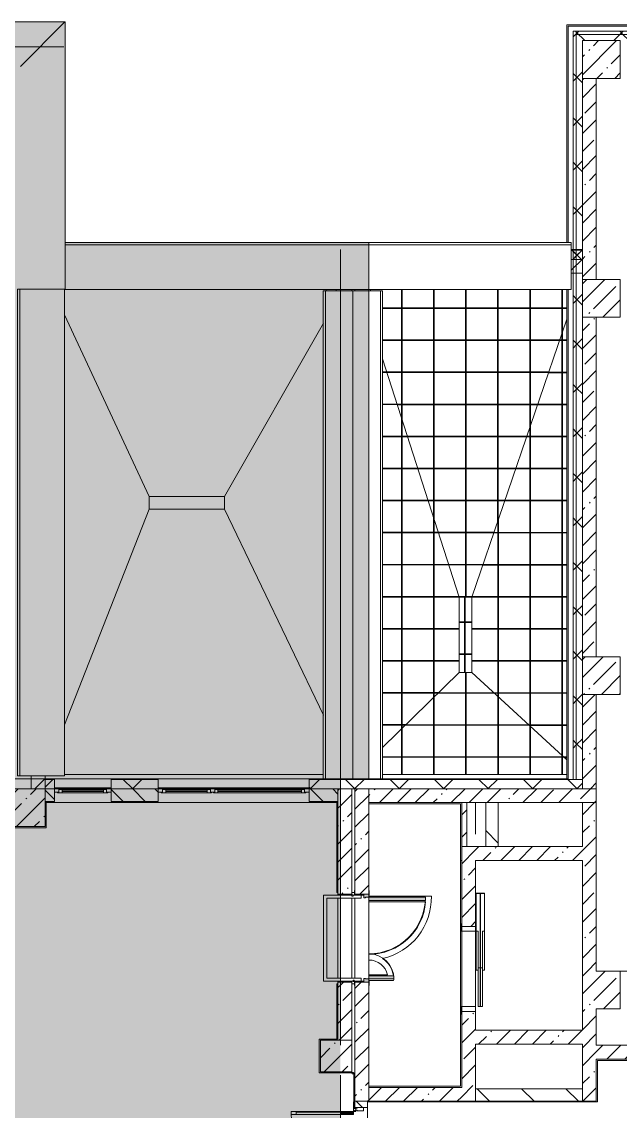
# Model space of a CAD drawing. Header units: millimetres. Extents: x -5426 to 189269, y -8553 to 29000.
# Drawn here: x 95499 to 105019, y 10072 to 27400 of the extents above; entities that cross this region are included whole.
import ezdxf

# ---------------------------------------------------------------- set-up
doc = ezdxf.new("R2010")
doc.units = ezdxf.units.MM
doc.linetypes.add('200_ШТРИХ__ш1_п0_6_', pattern=[800, 500, -300])
doc.linetypes.add('Осевая', pattern=[3175, 635, -476.25, 1587.5, -476.25])
for name, color, linetype, lineweight in [('A-DETL-18', 7, 'Continuous', 5), ('A-DETL-MBND-1', 7, '200_ШТРИХ__ш1_п0_6_', 9), ('A-GENM', 7, 'Continuous', 5), ('A-GLAZ-CWMG-2', 7, 'Continuous', 5), ('A-ROOF', 7, 'Continuous', 5), ('A-ROOF-PATT', 7, 'Continuous', 5), ('A-WALL', 7, 'Continuous', 9), ('A-WALL-5', 7, 'Continuous', 5), ('I-WALL-20', 7, 'Continuous', 5), ('S-COLS-2', 7, 'Continuous', 5), ('Оси', 7, 'Continuous', 9), ('Оси-2', 7, 'Осевая', 9)]:
    doc.layers.add(name, color=color, linetype=linetype, lineweight=lineweight)
doc.layers.add('A-DETL-GENF-3', color=7, linetype='Continuous', lineweight=9, true_color=0xc0c0c0, transparency=0.4)
for name, color, linetype, lineweight, true_color in [('A-DETL-GENF-4', 7, 'Continuous', 5, 0xb7b7b7), ('A-DETL-GENF-5', 7, 'Continuous', 5, 0xaaaaaa), ('A-DETL-GENF-6', 7, 'Continuous', 5, 0xe2e2e2), ('A-DOOR-2', 7, 'Continuous', 5, 0xaaaaaa), ('A-DOOR-3', 7, 'Continuous', 5, 0xe2e2e2), ('A-DOOR-4', 7, 'Continuous', 5, 0xb7b7b7), ('A-DOOR-FRAM-2', 7, 'Continuous', 5, 0xe2e2e2), ('A-DOOR-FRAM-3', 7, 'Continuous', 5, 0xaaaaaa), ('A-FLOR-1', 7, 'Continuous', 5, 0xb7b7b7), ('A-FLOR-2', 7, 'Continuous', 5, 0xaaaaaa), ('A-GENM-1', 7, 'Continuous', 5, 0x737373), ('A-GLAZ-3', 7, 'Continuous', 5, 0x737373), ('A-WALL-6', 7, 'Continuous', 5, 0x737373), ('A-WALL-7', 7, 'Continuous', 9, 0x737373), ('A-WALL-8', 7, 'Continuous', 5, 0xa1a1a1), ('I-WALL-21', 7, 'Continuous', 5, 0x737373), ('S-COLS-1', 7, 'Continuous', 5, 0x737373)]:
    doc.layers.add(name, color=color, linetype=linetype, lineweight=lineweight, true_color=true_color)
pattern_1 = [(45, (62258.8, 0), (-353.5534, 353.5534), []), (135, (62258.8, 0), (-353.5534, -353.5534), [])]
pattern_2 = [(45, (62258.82, 0), (-285.123, 285.123), []), (45, (62543.95, 0), (-285.123, 285.123), [504.031, -100.806, 16.764, -84.042])]
pattern_3 = [(45, (-38240, -10950), (-285.123, 285.123), []), (45, (-37954.88, -10950), (-285.123, 285.123), [504.031, -100.806, 16.764, -84.042])]
pattern_4 = [(135, (62258.8, 0), (-353.5534, -353.5534), [])]

# ---------------------------------------------------------------- blocks, each defined once
blk = doc.blocks.new('парапет1 - парапет-18629556-3_4_1_птичка')
at = {"layer": 'A-GENM'}
blk.add_line((-2411, 27400), (33928, 27400), dxfattribs=at)
at = {"layer": 'A-GENM-1'}
for p, q in [((33926, 27398), (33219, 26691)), ((33928, 27398), (33928, 23147)), ((33928, 23147), (33920, 23147))]:
    blk.add_line(p, q, dxfattribs=at)
blk = doc.blocks.new('BSC_Колонна _Прямоугольная - 600х600-V84-3_4_1_птичка')
at = {"layer": 'S-COLS-2'}
h = blk.add_hatch(dxfattribs=at)
h.set_pattern_fill('FP_73', color=256, style=0, pattern_type=2)
h.set_pattern_definition([(45, (-42460, -26800), (-285.123, 285.123), []), (45, (-42174.88, -26800), (-285.123, 285.123), [504.031, -100.806, 16.764, -84.042])])
h.paths.add_polyline_path([(-300, -300), (300, -300), (300, 300), (-300, 300)])
for p, q in [((300, 300), (-300, 300)), ((-300, 300), (-300, -300)), ((300, -300), (300, 300)), ((-300, -300), (300, -300))]:
    blk.add_line(p, q, dxfattribs=at)
blk = doc.blocks.new('BSC_Колонна _Прямоугольная - 600х600-V89-3_4_1_птичка')
at = {"layer": 'S-COLS-2'}
h = blk.add_hatch(dxfattribs=at)
h.set_pattern_fill('FP_79', color=256, style=0, pattern_type=2)
h.set_pattern_definition([(45, (-42460, -17000), (-285.123, 285.123), []), (45, (-42174.88, -17000), (-285.123, 285.123), [504.031, -100.806, 16.764, -84.042])])
h.paths.add_polyline_path([(-300, -300), (300, -300), (300, 300), (-300, 300)])
for p, q in [((300, 300), (-300, 300)), ((-300, 300), (-300, -300)), ((300, -300), (300, 300)), ((-300, -300), (300, -300))]:
    blk.add_line(p, q, dxfattribs=at)
blk = doc.blocks.new('BSC_Колонна _Прямоугольная - 600х600-V90-3_4_1_птичка')
at = {"layer": 'S-COLS-2'}
h = blk.add_hatch(dxfattribs=at)
h.set_pattern_fill('FP_80', color=256, style=0, pattern_type=2)
h.set_pattern_definition([(45, (-42460, -23000), (-285.123, 285.123), []), (45, (-42174.88, -23000), (-285.123, 285.123), [504.031, -100.806, 16.764, -84.042])])
h.paths.add_polyline_path([(-300, -300), (300, -300), (300, 300), (-300, 300), (-300, -210)])
for p, q in [((300, 300), (-300, 300)), ((-300, 300), (-300, -300)), ((300, -300), (300, 300)), ((-300, -300), (300, -300))]:
    blk.add_line(p, q, dxfattribs=at)
blk = doc.blocks.new('BSC_Колонна _Прямоугольная - 600х600-V106-3_4_1_птичка')
at = {"layer": 'S-COLS-2'}
h = blk.add_hatch(dxfattribs=at)
h.set_pattern_fill('FP_90', color=256, style=0, pattern_type=2)
h.set_pattern_definition([(45, (-33310, -14900), (-285.123, 285.123), []), (45, (-33024.88, -14900), (-285.123, 285.123), [504.031, -100.806, 16.764, -84.042])])
h.paths.add_polyline_path([(-300, -300), (300, -300), (300, 300), (-300, 300), (-300, -208)])
at = {"layer": 'S-COLS-1'}
for p, q in [((300, 300), (-300, 300)), ((-300, 300), (-300, -300)), ((300, -300), (300, 300)), ((-300, -300), (300, -300))]:
    blk.add_line(p, q, dxfattribs=at)
blk = doc.blocks.new('110_Дверь_СКБ_2Ст - Д-2 1450x2100h_Лестничная клетка EIS60-31576737-3_4_1_птичка')
at = {"layer": 'A-DOOR-3'}
for points in [[(-588, 507), (-588, 1010), (-638, 1010), (-638, 110), (-588, 110)], [(662, 510), (612, 510), (612, 110), (662, 110)], [(712, 30), (698, 30), (698, -110), (712, -110)]]:
    blk.add_hatch(color=256, dxfattribs=at).paths.add_polyline_path(points)
h = blk.add_hatch(color=256, dxfattribs=at)
h.paths.add_polyline_path([(712, 110), (662, 110), (662, 60), (652, 60), (652, 30), (712, 30)])
h.paths.add_polyline_path([(-628, 30), (-628, 60), (-638, 60), (-638, 110), (-688, 110), (-688, 30)])
at = {"layer": 'A-DOOR-FRAM-2'}
for points in [[(-673, 110), (-673, 118), (-743, 118), (-743, 110), (-697, 110)], [(-673, 30), (-688, 30), (-688, -110), (-673, -110)], [(767, 110), (767, 118), (698, 118), (698, 110)], [(-673, -110), (-743, -110), (-743, -118), (-673, -118)], [(767, -118), (767, -110), (698, -110), (698, -118)]]:
    blk.add_hatch(color=256, dxfattribs=at).paths.add_polyline_path(points)
at = {"layer": 'A-DOOR-2'}
for p, q in [((-638, 1010), (-638, 110)), ((-588, 1010), (-638, 1010)), ((-588, 110), (-588, 1010)), ((662, 510), (612, 510)), ((612, 510), (612, 110)), ((662, 110), (662, 510)), ((-638, 110), (-588, 110)), ((612, 110), (662, 110))]:
    blk.add_line(p, q, dxfattribs=at)
for centre, radius, start, end in [((-638, 110), 900, 0, 90), ((662, 110), 400, 90, 180)]:
    blk.add_arc(centre, radius, start, end, dxfattribs=at)
at = {"layer": 'A-DOOR-FRAM-3'}
for p, q in [((-673, 118), (-743, 118)), ((-743, 118), (-743, 110)), ((-743, 110), (-673, 110)), ((-638, 110), (-688, 110)), ((-688, 110), (-688, 30)), ((-688, 30), (-628, 30)), ((-673, 30), (-688, 30)), ((-688, 30), (-688, -110)), ((-673, 110), (-673, 118)), ((-673, -110), (-673, 30)), ((-638, 60), (-638, 110)), ((-628, 60), (-638, 60)), ((-628, 30), (-628, 60)), ((662, 60), (652, 60)), ((652, 60), (652, 30)), ((652, 30), (712, 30)), ((662, 110), (662, 60)), ((712, 110), (662, 110)), ((767, 118), (698, 118)), ((698, 118), (698, 110)), ((698, 110), (767, 110)), ((712, 30), (698, 30)), ((698, 30), (698, -110)), ((712, 30), (712, 110)), ((712, -110), (712, 30)), ((767, 110), (767, 118)), ((-673, -110), (-743, -110)), ((-743, -110), (-743, -118)), ((-743, -118), (-673, -118)), ((-688, -110), (-673, -110)), ((-673, -118), (-673, -110)), ((698, -110), (712, -110)), ((767, -110), (698, -110)), ((698, -110), (698, -118)), ((698, -118), (767, -118)), ((767, -118), (767, -110))]:
    blk.add_line(p, q, dxfattribs=at)
blk = doc.blocks.new('Gfhfgtnyfz rhsirf 1 - Gfhfgtnyfz rhsirf 3-21026214-3_4_1_птичка')
at = {"layer": 'A-GENM'}
for p, q in [((38780, 23120), (38966, 23120)), ((38966, 23120), (38998, 23120)), ((38966, 15358), (38966, 23120)), ((38998, 23120), (38999, 23120)), ((38999, 15358), (38999, 23120))]:
    blk.add_line(p, q, dxfattribs=at)
at = {"layer": 'A-GENM-1'}
for p, q in [((38057, 23120), (38057, 15358)), ((38057, 23120), (38058, 23120)), ((38058, 23120), (38090, 23120)), ((38090, 23120), (38528, 23120)), ((38090, 23120), (38090, 15358)), ((38528, 23120), (38780, 23120)), ((38528, 15358), (38528, 23120))]:
    blk.add_line(p, q, dxfattribs=at)
blk = doc.blocks.new('парапет6 - парапет-21094616-3_4_1_птичка')
at = {"layer": 'A-GENM-1'}
for p, q in [((33173, 23147), (33173, 15407)), ((33173, 23147), (33174, 23147)), ((33174, 23147), (33211, 23147)), ((33211, 23147), (33920, 23147)), ((33211, 23147), (33211, 15407)), ((33920, 15407), (33920, 23147)), ((33174, 15407), (33173, 15407)), ((33211, 15407), (33174, 15407)), ((33920, 15407), (33211, 15407))]:
    blk.add_line(p, q, dxfattribs=at)
blk = doc.blocks.new('120_Окно_СКБ_1Ст - 120_Окно_СКБ_1Ст 900х2500_h_-20664874-3_4_1_птичка')
at = {"layer": 'A-GLAZ-3'}
for p, q in [((-450, -127), (-450, -57)), ((-450, -57), (-380, -57)), ((450, -57), (-450, -57)), ((-380, -127), (-450, -127)), ((-450, -127), (-400, -127)), ((-380, -127), (-400, -127)), ((-400, -127), (-400, -137)), ((-400, -137), (400, -137)), ((400, -137), (-400, -137)), ((-380, -57), (-380, -127)), ((380, -87), (-380, -87)), ((-380, -87), (-380, -127)), ((-330, -137), (-330, -87)), ((-330, -107), (330, -107)), ((330, -117), (-330, -117)), ((330, -137), (330, -87)), ((380, -127), (380, -57)), ((380, -57), (450, -57)), ((380, -127), (380, -87)), ((450, -127), (380, -127)), ((400, -127), (380, -127)), ((400, -127), (450, -127)), ((400, -137), (400, -127)), ((450, -57), (450, -127))]:
    blk.add_line(p, q, dxfattribs=at)
blk = doc.blocks.new('120_Окно_СКБ_2Ст - 120_Окно_СКБ_2Ст 2400х2500 _мал створка слева_-22817474-3_4_1_птичка')
at = {"layer": 'A-GLAZ-3'}
for p, q in [((-1130, 127), (-1200, 127)), ((-1200, 127), (-1200, 57)), ((-1200, 127), (-1150, 127)), ((-1200, 57), (-1130, 57)), ((1200, 57), (-1200, 57)), ((-1150, 127), (-1150, 137)), ((-1150, 137), (320, 137)), ((320, 137), (-1150, 137)), ((-1130, 127), (-1150, 127)), ((-1130, 57), (-1130, 127)), ((-1130, 87), (-1130, 127)), ((300, 87), (-1130, 87)), ((-1080, 137), (-1080, 87)), ((250, 117), (-1080, 117)), ((-1080, 107), (250, 107)), ((250, 137), (250, 87)), ((370, 127), (300, 127)), ((300, 127), (300, 57)), ((300, 127), (300, 87)), ((320, 127), (300, 127)), ((300, 57), (370, 57)), ((320, 137), (320, 127)), ((320, 127), (350, 127)), ((350, 127), (350, 137)), ((350, 137), (1150, 137)), ((1150, 137), (350, 137)), ((370, 127), (350, 127)), ((370, 57), (370, 127)), ((370, 87), (370, 127)), ((1130, 87), (370, 87)), ((420, 137), (420, 87)), ((1080, 117), (420, 117)), ((420, 107), (1080, 107)), ((1080, 137), (1080, 87)), ((1200, 127), (1130, 127)), ((1130, 127), (1130, 57)), ((1130, 127), (1130, 87)), ((1150, 127), (1130, 127)), ((1130, 57), (1200, 57)), ((1150, 137), (1150, 127)), ((1150, 127), (1200, 127)), ((1200, 57), (1200, 127))]:
    blk.add_line(p, q, dxfattribs=at)
blk = doc.blocks.new('BSC_Колонна _Прямоугольная - 500х500-V169-3_4_1_птичка')
at = {"layer": 'S-COLS-2'}
h = blk.add_hatch(dxfattribs=at)
h.set_pattern_fill('FP_138', color=256, style=0, pattern_type=2)
h.set_pattern_definition(pattern_3)
h.paths.add_polyline_path([(-15, -250), (70, -250), (70, 250), (-250, 250), (-250, -250)])
h = blk.add_hatch(dxfattribs=at)
h.set_pattern_fill('FP_138', color=256, style=0, pattern_type=2)
h.set_pattern_definition(pattern_3)
h.paths.add_polyline_path([(70, -250), (250, -250), (250, 250), (70, 250)])
at = {"layer": 'S-COLS-1'}
for p, q in [((70, 250), (-250, 250)), ((-250, 250), (-250, -250)), ((-250, -250), (70, -250))]:
    blk.add_line(p, q, dxfattribs=at)
at = {"layer": 'S-COLS-2'}
for p, q in [((250, 250), (70, 250)), ((250, -250), (250, 250)), ((70, -250), (250, -250))]:
    blk.add_line(p, q, dxfattribs=at)
blk = doc.blocks.new('парапет10 - парапет-22960140-3_4_1_птичка')
at = {"layer": 'A-GENM'}
for p, q in [((41980, 23888), (33928, 23888)), ((38760, 23851), (41980, 23851)), ((41980, 23888), (41980, 23887)), ((41980, 23887), (41980, 23851)), ((41980, 23851), (41980, 23142)), ((41980, 23142), (38760, 23142))]:
    blk.add_line(p, q, dxfattribs=at)
at = {"layer": 'A-GENM-1'}
for p, q in [((33928, 23851), (38760, 23851)), ((38760, 23142), (33920, 23142))]:
    blk.add_line(p, q, dxfattribs=at)
blk = doc.blocks.new('DOR_Дверь лифта - 1350х2050h-19118285-3_4_1_птичка')
at = {"layer": 'A-DOOR-2'}
for p, q in [((-600, 125), (-720, 125)), ((-720, 125), (-720, 110)), ((-720, 110), (-600, 110)), ((-675, 110), (-675, -110)), ((-600, 110), (-675, 110)), ((-600, 110), (-600, 125)), ((600, 110), (-600, 110)), ((-600, 110), (-600, -110)), ((720, 125), (600, 125)), ((600, 125), (600, 110)), ((600, -110), (600, 110)), ((675, 110), (600, 110)), ((600, 110), (720, 110)), ((675, -110), (675, 110)), ((720, 110), (720, 125)), ((-675, -110), (-600, -110)), ((-600, -110), (600, -110)), ((-600, -150), (-600, -180)), ((20, -150), (-600, -150)), ((-20, -120), (-20, -150)), ((600, -120), (-20, -120)), ((-20, -150), (600, -150)), ((20, -180), (20, -150)), ((600, -110), (675, -110)), ((600, -150), (600, -120)), ((-600, -180), (20, -180)), ((-600, -190), (-600, -220)), ((20, -190), (-600, -190)), ((-600, -220), (20, -220)), ((-20, -220), (-20, -250)), ((600, -220), (-20, -220)), ((-20, -250), (600, -250)), ((20, -220), (20, -190)), ((600, -250), (600, -220))]:
    blk.add_line(p, q, dxfattribs=at)
at = {"layer": 'A-DOOR-FRAM-3'}
for p, q in [((600, -117), (600, -120)), ((1203, -117), (600, -117)), ((600, -120), (1200, -120)), ((1200, -120), (1200, -180)), ((1203, -183), (1203, -117)), ((1200, -180), (20, -180)), ((20, -180), (20, -183)), ((20, -183), (1203, -183)), ((1203, -187), (20, -187)), ((20, -187), (20, -190)), ((20, -190), (1200, -190)), ((600, -250), (600, -253)), ((1200, -250), (600, -250)), ((600, -253), (1203, -253)), ((1200, -190), (1200, -250)), ((1203, -253), (1203, -187))]:
    blk.add_line(p, q, dxfattribs=at)
blk = doc.blocks.new('Дверь_Витражная_остекление_ - ДВН_ДАО_Главный вход_1800 в свету 5-32258809-3_4_1_птичка')
at = {"layer": 'A-DETL-GENF-6'}
for points in [[(-948, -20), (-993, -20), (-992, -226), (-948, -226)], [(1043, -20), (997, -20), (997, -226), (1043, -226)], [(-948, -1013), (-948, -226), (-993, -226), (-993, -1013)], [(1043, -311), (1043, -226), (997, -226), (997, -1013), (1043, -1013)]]:
    blk.add_hatch(color=256, dxfattribs=at).paths.add_polyline_path(points)
at = {"layer": 'A-DETL-GENF-4'}
for p, q in [((-993, -1013), (-993, -226)), ((-993, -226), (-993, -1013)), ((-983, -933), (-983, -226)), ((-948, -1013), (-948, -226)), ((-948, -1013), (-948, -226)), ((989, -933), (989, -226)), ((997, -1013), (997, -226)), ((997, -226), (997, -1013)), ((1033, -933), (1033, -226)), ((1043, -1013), (1043, -226)), ((1043, -1013), (1043, -226)), ((-993, -933), (-948, -933)), ((-993, -1013), (-948, -1013)), ((-993, -1013), (-948, -1013)), ((1043, -933), (997, -933)), ((1043, -1013), (997, -1013)), ((997, -1013), (1043, -1013))]:
    blk.add_line(p, q, dxfattribs=at)
at = {"layer": 'A-DETL-GENF-5'}
for p, q in [((-948, -20), (-993, -20)), ((-993, -226), (-993, -20)), ((-948, -20), (-993, -20)), ((-993, -20), (-993, -226)), ((-993, -100), (-948, -100)), ((-983, -226), (-983, -100)), ((-948, -226), (-948, -20)), ((-948, -226), (-948, -20)), ((989, -226), (989, -100)), ((997, -226), (997, -20)), ((997, -20), (997, -226)), ((1043, -100), (997, -100)), ((1033, -226), (1033, -100)), ((1043, -226), (1043, -20)), ((1043, -226), (1043, -20))]:
    blk.add_line(p, q, dxfattribs=at)
at = {"layer": 'A-DOOR-2'}
for p, q in [((-1043, 20), (-993, 20)), ((-1043, -20), (-1043, 20)), ((-993, 20), (-993, -20)), ((993, 20), (1043, 20)), ((993, -20), (993, 20)), ((1043, 20), (1043, -20)), ((-993, -20), (-1043, -20)), ((-993, -226), (-993, -20)), ((993, -226), (993, -20)), ((1043, -20), (993, -20))]:
    blk.add_line(p, q, dxfattribs=at)
at = {"layer": 'A-DOOR-4'}
for p, q in [((-993, -1013), (-993, -226)), ((993, -1013), (993, -226))]:
    blk.add_line(p, q, dxfattribs=at)
for centre, start, end in [((993, -20), 208.9884, 212.16), ((993, -20), 218.4779, 270), ((-993, -20), 270, 285.599)]:
    blk.add_arc(centre, 993, start, end, dxfattribs=at)
blk = doc.blocks.new('Прямоугольный импост - Импост структурный с накладкой - 160мм Темный-32469899-3_4_1_птичка')
at = {"layer": 'A-GLAZ-CWMG-2'}
for p, q in [((0, 17), (-50, 17)), ((-50, 17), (-50, 0)), ((-50, 0), (-40, 0)), ((-40, 0), (-40, -40)), ((-10, -40), (-10, 0)), ((-10, 0), (0, 0)), ((0, 0), (0, 17)), ((-40, -40), (-50, -40)), ((-50, -40), (-50, -140)), ((-50, -140), (0, -140)), ((0, -40), (-10, -40)), ((0, -140), (0, -40))]:
    blk.add_line(p, q, dxfattribs=at)

msp = doc.modelspace()

# ---------------------------------------------------------------- hatches: boundary and pattern name
at = {"layer": 'A-DETL-GENF-3'}
for points in [[(61331.1, 14774.9), (61990.8, 14774.9), (61990.8, 15358), (101018.8, 15358), (101018.8, 23888.3), (96186.9, 23888.3), (96186.9, 27398.1), (59849.8, 27398.1), (59849.8, 14774.9), (60865, 14774.9)], [(98619.2, -258), (100568.8, -258), (100568.8, 15358), (61990.8, 15358), (61990.8, -258), (97687, -258)]]:
    msp.add_hatch(color=256, dxfattribs=at).paths.add_polyline_path(points)
at = {"layer": 'A-ROOF-PATT'}
h = msp.add_hatch(dxfattribs=at)
h.set_pattern_fill('FP_147', color=256, style=0, pattern_type=2)
h.set_pattern_definition([(0, (62273.9, -96.4), (0, 509.904), []), (0, (62273.9, -106.4), (0, 509.904), []), (90, (62278.9, -101.4), (-510, 3e-14), []), (90, (62268.9, -101.4), (-510, 3e-14), [])])
h.paths.add_polyline_path([(102458.8, 18250), (102658.8, 18250), (104168.8, 22668.2), (104168.8, 23141.9), (101048.8, 23141.9), (101048.8, 23120.1), (101237.5, 23120.1), (101237.5, 22038.8), (102348, 18593.7)])
h = msp.add_hatch(dxfattribs=at)
h.set_pattern_fill('FP_144', color=256, style=0, pattern_type=2)
h.set_pattern_definition([(270, (62345.4, -106.3), (509.179, 3e-14), []), (270, (62335.44, -106.3), (509.179, 3e-14), []), (0, (62340.43, -111.3), (0, 510), []), (0, (62340.43, -101.3), (0, 510), [])])
h.paths.add_polyline_path([(104168.8, 15660.1), (104168.8, 22668.2), (102658.8, 18250), (102658.8, 17050), (103964, 15848.6)])
h = msp.add_hatch(dxfattribs=at)
h.set_pattern_fill('FP_145', color=256, style=0, pattern_type=2)
h.set_pattern_definition([(90, (62340.85, -1125), (-509.077, 3e-14), []), (90, (62350.83, -1125), (-509.077, 3e-14), []), (180, (62345.84, -1120), (-6e-14, -510), []), (180, (62345.84, -1130), (-6e-14, -510), [])])
h.paths.add_polyline_path([(101237.5, 15858.1), (102458.8, 17050), (102458.8, 18250), (101237.5, 22038.8), (101237.5, 17005.5)])
h = msp.add_hatch(dxfattribs=at)
h.set_pattern_fill('FP_148', color=256, style=0, pattern_type=2)
h.set_pattern_definition([(0, (62258.8, 5), (0, 510), []), (0, (62258.8, -5), (0, 510), []), (90, (62263.8, 0), (-510, 3e-14), []), (90, (62253.8, 0), (-510, 3e-14), [])])
h.paths.add_polyline_path([(102658.8, 17050), (102658.8, 18250), (102458.8, 18250), (102458.8, 17050)])
h = msp.add_hatch(dxfattribs=at)
h.set_pattern_fill('FP_146', color=256, style=0, pattern_type=2)
h.set_pattern_definition([(180, (62274.77, -79.3), (-6e-14, -509.031), []), (180, (62274.77, -69.3), (-6e-14, -509.031), []), (270, (62269.77, -74.3), (510, 3e-14), []), (270, (62279.77, -74.3), (510, 3e-14), [])])
h.paths.add_polyline_path([(104168.8, 15430), (104168.8, 15660.1), (102658.8, 17050), (102458.8, 17050), (101237.5, 15858.1), (101237.5, 15430), (102658.8, 15430)])
at = {"layer": 'A-WALL-5'}
h = msp.add_hatch(dxfattribs=at)
h.set_pattern_fill('FP_70', color=256, style=0, pattern_type=2)
h.set_pattern_definition(pattern_1)
h.paths.add_polyline_path([(104268.8, 15350), (104318.8, 15350), (104318.8, 27250), (104268.8, 27250), (104268.8, 15358)])
h = msp.add_hatch(dxfattribs=at)
h.set_pattern_fill('FP_70', color=256, style=0, pattern_type=2)
h.set_pattern_definition(pattern_1)
h.paths.add_polyline_path([(155418.8, 27200), (155468.8, 27200), (155468.8, 27250), (142608.8, 27250), (142608.8, 27200), (154551.5, 27200)])
h.paths.add_polyline_path([(138608.8, 27200), (139508.8, 27200), (139508.8, 27250), (138608.8, 27250)])
h.paths.add_polyline_path([(133068.8, 27200), (133068.8, 27250), (131868.8, 27250), (131868.8, 27200), (132178.6, 27200)])
h.paths.add_polyline_path([(128449.8, 27200), (129368.8, 27200), (129368.8, 27250), (125118.8, 27250), (125118.8, 27200), (126585.3, 27200)])
h.paths.add_polyline_path([(135168.8, 27200), (136508.8, 27200), (136508.8, 27250), (135168.8, 27250)])
h.paths.add_polyline_path([(123788.7, 27200), (124218.8, 27200), (124218.8, 27250), (122118.8, 27250), (122118.8, 27200), (122856.5, 27200)])
h.paths.add_polyline_path([(120992.1, 27200), (121218.8, 27200), (121218.8, 27250), (120118.8, 27250), (120118.8, 27200)])
h.paths.add_polyline_path([(116331.1, 27200), (117018.8, 27200), (117018.8, 27250), (115518.8, 27250), (115518.8, 27200)])
h.paths.add_polyline_path([(112602.3, 27200), (113018.8, 27200), (113018.8, 27250), (111919.1, 27250), (111919.1, 27200)])
h.paths.add_polyline_path([(110737.9, 27200), (111019.1, 27200), (111019.1, 27250), (109918.8, 27250), (109918.8, 27200)])
h.paths.add_polyline_path([(104318.8, 27200), (106818.8, 27200), (106818.8, 27250), (104318.8, 27250)])
h = msp.add_hatch(dxfattribs=at)
h.set_pattern_fill('FP_70', color=256, style=0, pattern_type=2)
h.set_pattern_definition(pattern_1)
h.paths.add_polyline_path([(104418.8, 15350), (104418.8, 27200), (104318.8, 27200), (104318.8, 15350)])
h = msp.add_hatch(dxfattribs=at)
h.set_pattern_fill('FP_70', color=256, style=0, pattern_type=2)
h.set_pattern_definition(pattern_1)
h.paths.add_polyline_path([(155318.8, 27100), (155418.8, 27100), (155418.8, 27200), (142608.8, 27200), (142608.8, 27100), (154551.5, 27100)])
h.paths.add_polyline_path([(133068.8, 27100), (133068.8, 27200), (131868.8, 27200), (131868.8, 27100), (132178.6, 27100)])
h.paths.add_polyline_path([(136508.8, 27100), (136508.8, 27200), (135168.8, 27200), (135168.8, 27100), (135907.4, 27100)])
h.paths.add_polyline_path([(138608.8, 27100), (139508.8, 27100), (139508.8, 27200), (138608.8, 27200)])
h.paths.add_polyline_path([(129368.8, 27100), (129368.8, 27200), (125118.8, 27200), (125118.8, 27100), (128449.8, 27100)])
h.paths.add_polyline_path([(122118.8, 27100), (124218.8, 27100), (124218.8, 27200), (122118.8, 27200)])
h.paths.add_polyline_path([(121218.8, 27100), (121218.8, 27200), (120118.8, 27200), (120118.8, 27100), (120992.1, 27100)])
h.paths.add_polyline_path([(116331.1, 27100), (117018.8, 27100), (117018.8, 27200), (115518.8, 27200), (115518.8, 27100)])
h.paths.add_polyline_path([(112602.3, 27100), (113018.8, 27100), (113018.8, 27200), (111919.1, 27200), (111919.1, 27100)])
h.paths.add_polyline_path([(110737.9, 27100), (111019.1, 27100), (111019.1, 27200), (109918.8, 27200), (109918.8, 27100)])
h.paths.add_polyline_path([(106076.9, 27100), (106818.8, 27100), (106818.8, 27200), (104418.8, 27200), (104418.8, 27100), (105018.8, 27100)])
h = msp.add_hatch(dxfattribs=at)
h.set_pattern_fill('FP_70', color=256, style=0, pattern_type=2)
h.set_pattern_definition(pattern_1)
h.paths.add_polyline_path([(104418.8, 23620), (104418.8, 23770), (104238.8, 23770), (104238.8, 23620)])
h = msp.add_hatch(dxfattribs=at)
h.set_pattern_fill('FP_70', color=256, style=0, pattern_type=2)
h.set_pattern_definition(pattern_1)
h.paths.add_polyline_path([(89297.2, 15200), (94368.8, 15200), (94368.8, 15350), (92275.8, 15349), (92275.8, 15288), (92268.8, 15285), (91495.8, 15288), (91495.8, 15350), (87869.1, 15349), (87869.1, 15288), (87862.1, 15285), (86689.1, 15288), (86689.1, 15350), (82048.8, 15349), (82048.8, 15288), (82041.8, 15285), (81268.8, 15288), (81268.8, 15350), (77041.8, 15349), (77041.8, 15288), (77034.8, 15285), (76861.8, 15288), (76861.6, 15350), (75118.8, 15350), (75118.8, 15200), (88668.8, 15200)])
h.paths.add_polyline_path([(100568.8, 15200), (100568.8, 15350), (100068.8, 15350), (100068.8, 15200), (100483.6, 15200)])
h.paths.add_polyline_path([(96918.8, 15200), (97668.8, 15200), (97668.8, 15350), (96918.8, 15350)])
h.paths.add_polyline_path([(95868.8, 15200), (96018.8, 15200), (96018.8, 15350), (95868.8, 15350), (95868.8, 15270.2)])
h.paths.add_polyline_path([(71418.8, 15200), (72018.8, 15200), (72018.8, 15350), (71418.8, 15350)])
h.paths.add_polyline_path([(68788.7, 15200), (69018.8, 15200), (69018.8, 15350), (62298.8, 15350), (62298.8, 15293), (62148.8, 15293), (62148.8, 15200), (68418.8, 15200)])
h.paths.add_polyline_path([(70518.8, 15200), (70518.8, 15350), (69918.8, 15350), (69918.8, 15200)])
h.paths.add_polyline_path([(95268.8, 15200), (95498.8, 15200), (95493.8, 15350), (95268.8, 15350), (95268.8, 15270.2)])
h = msp.add_hatch(dxfattribs=at)
h.set_pattern_fill('FP_70', color=256, style=0, pattern_type=2)
h.set_pattern_definition(pattern_1)
h.paths.add_polyline_path([(104212.5, 15200), (104418.8, 15200), (104418.8, 15350), (100568.8, 15350), (100568.8, 15200), (102348, 15200)])
h = msp.add_hatch(dxfattribs=at)
h.set_pattern_fill('FP_68', color=256, style=0, pattern_type=2)
h.set_pattern_definition([(135, (62258.82, 0), (-176.7767, -176.7767), [])])
h.paths.add_polyline_path([(96918.8, 15000), (97668.8, 15000), (97668.8, 15200), (96918.8, 15200)])
h.paths.add_polyline_path([(96018.8, 15000), (96018.8, 15200), (95868.8, 15200), (95868.8, 15000)])
h.paths.add_polyline_path([(100483.6, 15000), (100528.8, 15000), (100528.8, 15200), (100068.8, 15200), (100068.8, 15000)])
at = {"layer": 'I-WALL-20'}
h = msp.add_hatch(dxfattribs=at)
h.set_pattern_fill('FP_66', color=256, style=0, pattern_type=2)
h.set_pattern_definition(pattern_2)
h.paths.add_polyline_path([(104418.8, 15200), (104638.8, 15200), (104638.8, 16700), (104418.8, 16700), (104418.8, 15848.6)])
h.paths.add_polyline_path([(104418.8, 17300), (104638.8, 17300), (104638.8, 22700), (104418.8, 22700), (104418.8, 20476.2)])
h.paths.add_polyline_path([(104418.8, 23300), (104638.8, 23300), (104638.8, 26500), (104418.8, 26500), (104418.8, 23368.5)])
h = msp.add_hatch(dxfattribs=at)
h.set_pattern_fill('FP_66', color=256, style=0, pattern_type=2)
h.set_pattern_definition(pattern_2)
h.paths.add_polyline_path([(104238.8, 23400), (104418.8, 23400), (104418.8, 23620), (104238.8, 23620)])
h = msp.add_hatch(dxfattribs=at)
h.set_pattern_fill('FP_70', color=256, style=0, pattern_type=2)
h.set_pattern_definition(pattern_1)
h.paths.add_polyline_path([(95498.8, 15200), (95648.8, 15200), (95648.8, 15407.3), (95498.8, 15407.3), (95498.8, 15270.2)])
h = msp.add_hatch(dxfattribs=at)
h.set_pattern_fill('FP_66', color=256, style=0, pattern_type=2)
h.set_pattern_definition(pattern_2)
h.paths.add_polyline_path([(95822.6, 15200), (95868.8, 15200), (95868.8, 15407.3), (95648.8, 15407.3), (95648.8, 15200)])
h = msp.add_hatch(dxfattribs=at)
h.set_pattern_fill('FP_66', color=256, style=0, pattern_type=2)
h.set_pattern_definition(pattern_2)
h.paths.add_polyline_path([(100568.8, 11200), (100568.8, 12125), (100528.8, 12125), (100528.8, 11200)])
h.paths.add_polyline_path([(100528.8, 13525), (100568.8, 13525), (100568.8, 15200), (100528.8, 15200), (100528.8, 13534.8)])
h = msp.add_hatch(dxfattribs=at)
h.set_pattern_fill('FP_66', color=256, style=0, pattern_type=2)
h.set_pattern_definition(pattern_2)
h.paths.add_polyline_path([(100748.8, 11200), (100748.8, 12125), (100568.8, 12125), (100568.8, 11200)])
h.paths.add_polyline_path([(100748.8, 13525), (100748.8, 15200), (100568.8, 15200), (100568.8, 13525)])
h = msp.add_hatch(dxfattribs=at)
h.set_pattern_fill('FP_66', color=256, style=0, pattern_type=2)
h.set_pattern_definition(pattern_2)
h.paths.add_polyline_path([(100949.7, 10230), (101018.8, 10230), (101018.8, 12125), (100798.8, 12125), (100798.8, 10230)])
h.paths.add_polyline_path([(100798.8, 13525), (101018.8, 13525), (101018.8, 15200), (100798.8, 15200), (100798.8, 13534.8)])
h = msp.add_hatch(dxfattribs=at)
h.set_pattern_fill('FP_66', color=256, style=0, pattern_type=2)
h.set_pattern_definition(pattern_2)
h.paths.add_polyline_path([(103078.8, 14980), (104638.8, 14980), (104638.8, 15200), (101018.8, 15200), (101018.8, 14980), (102878.8, 14980)])
h = msp.add_hatch(dxfattribs=at)
h.set_pattern_fill('FP_71', color=256, style=0, pattern_type=2)
h.set_pattern_definition([(45, (62258.82, 0), (-176.7767, 176.7767), [])])
h.paths.add_polyline_path([(102578.8, 14280), (102578.8, 14980), (102498.8, 14980), (102498.8, 14280)])
h = msp.add_hatch(dxfattribs=at)
h.set_pattern_fill('FP_69', color=256, style=0, pattern_type=2)
h.set_pattern_definition(pattern_4)
h.paths.add_polyline_path([(103078.8, 14280), (103078.8, 14980), (102878.8, 14980), (102878.8, 14280)])
h = msp.add_hatch(dxfattribs=at)
h.set_pattern_fill('FP_66', color=256, style=0, pattern_type=2)
h.set_pattern_definition(pattern_2)
h.paths.add_polyline_path([(104638.8, 10230), (104638.8, 11700), (104418.8, 11700), (104418.8, 10230)])
h.paths.add_polyline_path([(104638.8, 12300), (104638.8, 14980), (104418.8, 14980), (104418.8, 12300)])
h = msp.add_hatch(dxfattribs=at)
h.set_pattern_fill('FP_66', color=256, style=0, pattern_type=2)
h.set_pattern_definition(pattern_2)
h.paths.add_polyline_path([(102718.8, 10230), (102718.8, 11660), (102498.8, 11660), (102498.8, 10230)])
h.paths.add_polyline_path([(102718.8, 13010), (102718.8, 14280), (102498.8, 14280), (102498.8, 13010)])
h = msp.add_hatch(dxfattribs=at)
h.set_pattern_fill('FP_66', color=256, style=0, pattern_type=2)
h.set_pattern_definition(pattern_2)
h.paths.add_polyline_path([(104418.8, 14060), (104418.8, 14280), (102718.8, 14280), (102718.8, 14060), (104212.5, 14060)])
h = msp.add_hatch(dxfattribs=at)
h.set_pattern_fill('FP_66', color=256, style=0, pattern_type=2)
h.set_pattern_definition(pattern_2)
h.paths.add_polyline_path([(104418.8, 11140), (104418.8, 11360), (102718.8, 11360), (102718.8, 11140), (104212.5, 11140)])
h = msp.add_hatch(dxfattribs=at)
h.set_pattern_fill('FP_66', color=256, style=0, pattern_type=2)
h.set_pattern_definition(pattern_2)
h.paths.add_polyline_path([(107018.8, 10900), (107018.8, 11120), (104638.8, 11120), (104638.8, 10900)])
h = msp.add_hatch(dxfattribs=at)
h.set_pattern_fill('FP_66', color=256, style=0, pattern_type=2)
h.set_pattern_definition(pattern_2)
h.paths.add_polyline_path([(102498.8, 10230), (102498.8, 10450), (101018.8, 10450), (101018.8, 10230), (102348, 10230)])
h = msp.add_hatch(dxfattribs=at)
h.set_pattern_fill('FP_69', color=256, style=0, pattern_type=2)
h.set_pattern_definition(pattern_4)
h.paths.add_polyline_path([(104418.8, 10230), (104418.8, 10430), (102718.8, 10430), (102718.8, 10230), (104212.5, 10230)])
h = msp.add_hatch(dxfattribs=at)
h.set_pattern_fill('FP_69', color=256, style=0, pattern_type=2)
h.set_pattern_definition(pattern_4)
h.paths.add_polyline_path([(100798.8, 7900), (100998.8, 7900), (100998.8, 8000), (100798.8, 8000)])
h.paths.add_polyline_path([(100798.8, 10130), (100998.8, 10130), (100998.8, 10230), (100798.8, 10230)])
at = {"layer": 'S-COLS-2'}
h = msp.add_hatch(dxfattribs=at)
h.set_pattern_fill('FP_66', color=256, style=0, pattern_type=2)
h.set_pattern_definition(pattern_2)
h.paths.add_polyline_path([(104418.8, 11700), (105018.8, 11700), (105018.8, 12300), (104418.8, 12300)])

# ---------------------------------------------------------------- linework, layer by layer
at = {"layer": 'A-DETL-18'}
for p, q in [((96186.9, 27398.1), (59849.8, 27398.1)), ((96186.9, 23888.3), (96186.9, 27398.1)), ((101018.8, 23888.3), (96186.9, 23888.3)), ((101018.8, 15358), (101018.8, 23888.3)), ((61990.8, 15358), (100568.8, 15358)), ((100568.8, 15358), (101018.8, 15358))]:
    msp.add_line(p, q, dxfattribs=at)
at = {"layer": 'A-DETL-MBND-1'}
msp.add_line((102718.8, 14980), (102718.8, 14280), dxfattribs=at)
at = {"layer": 'A-FLOR-1'}
for p, q in [((96178.5, 22736.6), (97525.8, 19850)), ((98725.8, 19850), (100296.2, 22605.7)), ((97525.8, 19850), (98725.8, 19850)), ((97525.8, 19650), (97525.8, 19850)), ((98725.8, 19650), (98725.8, 19850)), ((96178.5, 16218.6), (97525.8, 19650)), ((98725.8, 19650), (97525.8, 19650)), ((100296.3, 16374), (98725.8, 19650)), ((100296.9, 15430), (96178.5, 15430)), ((95888.8, 14980), (95888.8, 14580)), ((100508.8, 13550), (100508.8, 14980)), ((95888.8, 14580), (95248.8, 14580)), ((100528.8, 13550), (100508.8, 13550)), ((100748.3, 13508.5), (100300.2, 13508.5)), ((100300.2, 13508.5), (100300.2, 12138.5)), ((100350.2, 12188.5), (100350.2, 13458.5)), ((100300.2, 12138.5), (100768.3, 12138.5)), ((100508.8, 11220), (100508.8, 12100)), ((100508.8, 12100), (100528.8, 12100)), ((100228.8, 10680), (100228.8, 11220)), ((100228.8, 11220), (100508.8, 11220)), ((100753.3, 10680), (100228.8, 10680))]:
    msp.add_line(p, q, dxfattribs=at)
at = {"layer": 'A-FLOR-2'}
for p, q in [((102478.8, 14960), (101018.8, 14960)), ((102478.8, 10470), (102478.8, 14960)), ((102498.8, 14060), (102478.8, 14060)), ((100790.8, 13550), (100748.8, 13550)), ((100350.2, 13458.5), (100900.2, 13458.5)), ((100900.2, 13508.5), (100768.3, 13508.5)), ((100900.2, 13458.5), (100900.2, 13508.5)), ((102015, 13491.9), (101020.2, 13491.9)), ((101020.2, 13491.9), (101020.2, 13475)), ((101020.2, 13425), (101020.2, 13401.9)), ((101020.2, 13401.9), (101922.5, 13401.9)), ((101020.2, 12567), (101020.2, 12477)), ((100900.2, 12188.5), (100350.2, 12188.5)), ((100900.2, 12140), (100900.2, 12188.5)), ((101317.4, 12240.8), (101020.2, 12240.8)), ((101020.2, 12240.8), (101020.2, 12225)), ((101020.2, 12175), (101020.2, 12150.8)), ((101020.2, 12150.8), (101414.7, 12150.8)), ((110418.8, 12300), (105018.8, 12300)), ((100748.8, 12100), (100790.8, 12100)), ((118056.6, 10880), (104658.8, 10880)), ((104658.8, 10880), (104658.8, 10220)), ((100778.8, 10129.4), (100778.8, 10680)), ((101018.8, 10470), (102478.8, 10470)), ((100798.8, 10220), (100778.3, 10220)), ((100778.3, 10220), (100778.3, 10129.7)), ((104658.8, 10220), (100998.8, 10220))]:
    msp.add_line(p, q, dxfattribs=at)
for centre, radius, start, end in [((101020.2, 13472), 905, 270, 355.56313), ((101020.2, 13472), 995, 282.67054, 1.1511), ((101020.2, 12172), 305, 13.0427, 90), ((101020.2, 12172), 395, 7.73102, 56.45952), ((101020.2, 12172), 395, 356.92799, 0.44718)]:
    msp.add_arc(centre, radius, start, end, dxfattribs=at)
at = {"layer": 'A-ROOF'}
for p, q in [((104168.8, 22668.2), (102658.8, 18250)), ((102458.8, 18250), (101237.2, 22039.9)), ((102458.8, 17050), (102458.8, 18250)), ((102458.8, 18250), (102658.8, 18250)), ((102658.8, 18250), (102658.8, 17050)), ((101236.5, 15857.1), (102458.8, 17050)), ((102658.8, 17050), (102458.8, 17050)), ((102658.8, 17050), (104169.3, 15659.6)), ((104168.9, 15430), (101236.5, 15430))]:
    msp.add_line(p, q, dxfattribs=at)
at = {"layer": 'A-WALL'}
for p, q in [((104188.8, 27330), (104188.8, 23887.4)), ((106818.8, 27330), (104188.8, 27330)), ((104268.8, 27250), (104268.8, 15350)), ((106818.8, 27250), (104268.8, 27250)), ((104318.8, 27200), (104318.8, 15350)), ((106818.8, 27200), (104318.8, 27200)), ((104418.8, 23773), (104238.8, 23773)), ((104418.8, 23770), (104238.8, 23770)), ((104188.8, 23141.9), (104188.8, 15350)), ((104188.8, 15353), (100068.8, 15353)), ((104418.8, 15350), (100068.8, 15350)), ((104168.8, 15358), (104188.8, 15358)), ((102578.8, 14980), (102498.8, 14980)), ((103078.8, 14980), (102878.8, 14980)), ((102878.8, 14280), (103078.8, 14280)), ((101018.8, 10230), (101018.8, 10450)), ((102718.8, 10430), (102718.8, 10230)), ((104418.8, 10230), (104418.8, 10430)), ((100998.8, 10230), (100798.8, 10230))]:
    msp.add_line(p, q, dxfattribs=at)
at = {"layer": 'A-WALL-5'}
for p, q in [((104168.8, 27350), (111919.1, 27350)), ((104168.8, 27350), (104168.8, 23887.4)), ((104418.8, 23400), (104418.8, 26500)), ((104418.8, 23778), (104238.8, 23778)), ((104418.8, 23620), (104418.8, 23778)), ((104418.8, 23620), (104418.8, 23620)), ((104168.8, 23141.9), (104168.8, 15358)), ((104418.8, 15200), (104418.8, 16700)), ((100068.8, 15200), (104418.8, 15200)), ((100768.3, 13514), (100748.3, 13514)), ((100748.3, 13514), (100748.3, 13494)), ((100748.3, 13494), (100768.3, 13494)), ((100768.3, 13494), (100768.3, 13514)), ((100788.3, 12156), (100768.3, 12156)), ((100768.3, 12156), (100768.3, 12136)), ((100768.3, 12136), (100788.3, 12136)), ((100788.3, 12136), (100788.3, 12156)), ((100753.3, 10689), (100753.3, 10669)), ((100773.3, 10689), (100753.3, 10689)), ((100753.3, 10669), (100773.3, 10669)), ((100773.3, 10669), (100773.3, 10689))]:
    msp.add_line(p, q, dxfattribs=at)
at = {"layer": 'A-WALL-6'}
for p, q in [((96018.8, 15000), (96018.8, 15358)), ((96918.8, 15358), (96918.8, 15000)), ((97668.8, 15000), (97668.8, 15358)), ((100068.8, 15358), (100068.8, 15000)), ((97668.8, 15200), (95868.8, 15200)), ((100528.8, 15000), (100528.8, 15200)), ((95868.8, 15000), (96018.8, 15000)), ((96918.8, 15000), (97668.8, 15000)), ((100068.8, 15000), (100528.8, 15000))]:
    msp.add_line(p, q, dxfattribs=at)
at = {"layer": 'A-WALL-7'}
for p, q in [((95648.8, 15407.3), (95648.8, 15200)), ((95868.8, 15358), (95868.8, 15200)), ((96018.8, 15353), (95868.8, 15353)), ((96018.8, 15350), (95868.8, 15350)), ((97668.8, 15353), (96918.8, 15353)), ((97668.8, 15350), (96918.8, 15350)), ((96018.8, 15200), (95868.8, 15200)), ((97668.8, 15200), (96918.8, 15200)), ((100528.8, 15200), (100068.8, 15200))]:
    msp.add_line(p, q, dxfattribs=at)
at = {"layer": 'A-WALL-8'}
msp.add_line((95868.8, 15358), (104168.8, 15358), dxfattribs=at)
at = {"layer": 'I-WALL-20'}
for p, q in [((104638.8, 23300), (104638.8, 26500)), ((104418.8, 23620), (104238.8, 23620)), ((104238.8, 23400), (104418.8, 23400)), ((104418.8, 23400), (104418.8, 23300)), ((101048.8, 23141.9), (101048.8, 23120.1)), ((104418.8, 22700), (104418.8, 17300)), ((104638.8, 17300), (104638.8, 22700)), ((104638.8, 15200), (104638.8, 16700)), ((100748.8, 13513.5), (100748.8, 15200)), ((100798.8, 15200), (100798.8, 13580)), ((104638.8, 15200), (101018.8, 15200)), ((101018.8, 13580), (101018.8, 15200)), ((104638.8, 14980), (104638.8, 15200)), ((101018.8, 14980), (102498.8, 14980)), ((102498.8, 14980), (102498.8, 13010)), ((102578.8, 14980), (102878.8, 14980)), ((102578.8, 14280), (102578.8, 14980)), ((102878.8, 14980), (102878.8, 14280)), ((103078.8, 14980), (104638.8, 14980)), ((103078.8, 14280), (103078.8, 14980)), ((104638.8, 14980), (104418.8, 14980)), ((104418.8, 14980), (104418.8, 14280)), ((104638.8, 12300), (104638.8, 14980)), ((102498.8, 14280), (102878.8, 14280)), ((104418.8, 14280), (103078.8, 14280)), ((102718.8, 13010), (102718.8, 14060)), ((102718.8, 14060), (104418.8, 14060)), ((104418.8, 14060), (104418.8, 12300)), ((100528.8, 13525), (100748.8, 13525)), ((100748.8, 13458.5), (100748.8, 12188.5)), ((100798.8, 12188.5), (100798.8, 13458.5)), ((101018.8, 13425), (101018.8, 12225)), ((102498.8, 13010), (102718.8, 13010)), ((100748.8, 11200), (100748.8, 12138.5)), ((100748.8, 12125), (100528.8, 12125)), ((100798.8, 12070), (100798.8, 10230)), ((101018.8, 10450), (101018.8, 12070)), ((102498.8, 11660), (102498.8, 10450)), ((102718.8, 11660), (102498.8, 11660)), ((102718.8, 11360), (102718.8, 11660)), ((104418.8, 11700), (104418.8, 11360)), ((104638.8, 11120), (104638.8, 11700)), ((104418.8, 11360), (102718.8, 11360)), ((102718.8, 10430), (102718.8, 11140)), ((102718.8, 11140), (104418.8, 11140)), ((104418.8, 11140), (104418.8, 10430)), ((107018.8, 11120), (104638.8, 11120)), ((104638.8, 10230), (104638.8, 10900)), ((104638.8, 10900), (118006.6, 10900)), ((102498.8, 10450), (101018.8, 10450)), ((104418.8, 10430), (102718.8, 10430)), ((100798.8, 10230), (100798.8, 10120)), ((100998.8, 10230), (102718.8, 10230)), ((100998.8, 10230), (100998.8, 7900)), ((102718.8, 10230), (104638.8, 10230)), ((100798.8, 10130), (100998.8, 10130))]:
    msp.add_line(p, q, dxfattribs=at)
at = {"layer": 'I-WALL-21'}
for p, q in [((100341.8, 23120.1), (100341.8, 23141.9)), ((100498.8, 23141.9), (100498.8, 23120.1)), ((100748.8, 23141.9), (100748.8, 23120.1)), ((100798.8, 23120.1), (100798.8, 23141.9)), ((95868.8, 15358), (95868.8, 15407.3)), ((97668.8, 15200), (100068.8, 15200)), ((95888.8, 15000), (95888.8, 14980)), ((100528.8, 14980), (95888.8, 14980)), ((100528.8, 15000), (100528.8, 13508.5)), ((100528.8, 12188.5), (100528.8, 13458.5)), ((100528.8, 12138.5), (100528.8, 11200))]:
    msp.add_line(p, q, dxfattribs=at)
at = {"layer": 'S-COLS-2'}
for p, q in [((104418.8, 12300), (104418.8, 11700)), ((105018.8, 12300), (104638.8, 12300)), ((105018.8, 11700), (105018.8, 12300)), ((104638.8, 11700), (105018.8, 11700))]:
    msp.add_line(p, q, dxfattribs=at)
at = {"layer": 'Оси'}
for p, q in [((83668.8, 27000), (96168.8, 27000)), ((100568.8, 11277.7), (100568.8, 23777.7))]:
    msp.add_line(p, q, dxfattribs=at)
at = {"layer": 'Оси-2'}
msp.add_line((100568.8, 7947.2), (100568.8, 11277.7), dxfattribs=at)

# ---------------------------------------------------------------- block references
at = {"layer": 'A-DOOR-2'}
for name, p, rotation in [('110_Дверь_СКБ_2Ст - Д-2 1450x2100h_Лестничная клетка EIS60-31576737-3_4_1_птичка', (100908.8, 12837.5), 269.9999999999999), ('DOR_Дверь лифта - 1350х2050h-19118285-3_4_1_птичка', (102608.8, 12335), 90), ('Дверь_Витражная_остекление_ - ДВН_ДАО_Главный вход_1800 в свету 5-32258809-3_4_1_птичка', (100794.8, 9072.5), 269.9999999999999)]:
    msp.add_blockref(name, p, dxfattribs=dict(at, rotation=rotation))
at = {"layer": 'A-GENM'}
for name, p in [('парапет1 - парапет-18629556-3_4_1_птичка', (62258.8, 0)), ('парапет10 - парапет-22960140-3_4_1_птичка', (62258.8, 0)), ('Gfhfgtnyfz rhsirf 1 - Gfhfgtnyfz rhsirf 3-21026214-3_4_1_птичка', (62238.8, 0))]:
    msp.add_blockref(name, p, dxfattribs=at)
at = {"layer": 'A-GENM-1'}
msp.add_blockref('парапет6 - парапет-21094616-3_4_1_птичка', (62258.8, 0), dxfattribs=at)
at = {"layer": 'A-GLAZ-3'}
msp.add_blockref('120_Окно_СКБ_1Ст - 120_Окно_СКБ_1Ст 900х2500_h_-20664874-3_4_1_птичка', (96468.8, 15275), dxfattribs=at)
at = {"layer": 'A-GLAZ-3', "rotation": 180}
msp.add_blockref('120_Окно_СКБ_2Ст - 120_Окно_СКБ_2Ст 2400х2500 _мал створка слева_-22817474-3_4_1_птичка', (98868.8, 15275), dxfattribs=at)
at = {"layer": 'A-GLAZ-CWMG-2', "rotation": 89.99999999999993}
msp.add_blockref('Прямоугольный импост - Импост структурный с накладкой - 160мм Темный-32469899-3_4_1_птичка', (100794.8, 10130), dxfattribs=at)
at = {"layer": 'S-COLS-1'}
msp.add_blockref('BSC_Колонна _Прямоугольная - 600х600-V106-3_4_1_птичка', (95568.8, 14900), dxfattribs=at)
at = {"layer": 'S-COLS-2'}
for name, p in [('BSC_Колонна _Прямоугольная - 600х600-V84-3_4_1_птичка', (104718.8, 26800)), ('BSC_Колонна _Прямоугольная - 600х600-V90-3_4_1_птичка', (104718.8, 23000)), ('BSC_Колонна _Прямоугольная - 600х600-V89-3_4_1_птичка', (104718.8, 17000)), ('BSC_Колонна _Прямоугольная - 500х500-V169-3_4_1_птичка', (100498.8, 10950))]:
    msp.add_blockref(name, p, dxfattribs=at)

doc.saveas('drawing.dxf')
